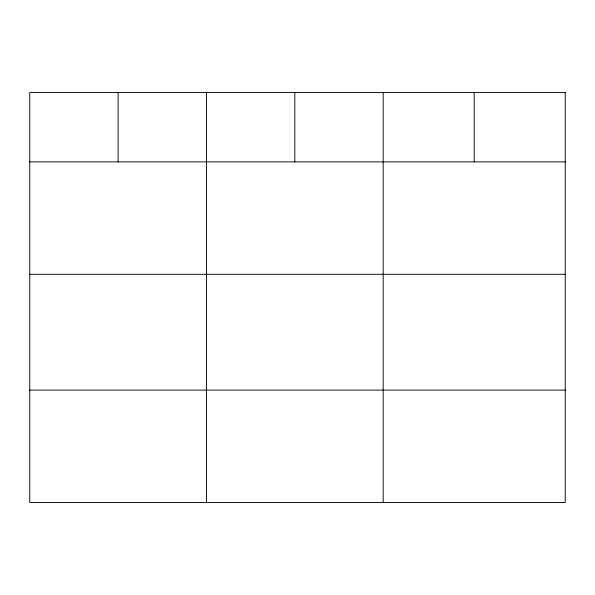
<?xml version="1.0" encoding="UTF-8"?>
<svg xmlns="http://www.w3.org/2000/svg" width="595" height="595" viewBox="0 0 595 595"><rect width="100%" height="100%" fill="white"/><g stroke="black" fill="none" stroke-linecap="round" stroke-linejoin="round"><path stroke-width="0.89" d="M29.75 161.885L565.25 161.885M29.75 274.295L565.25 274.295M29.75 390.104L565.25 390.104M474.215 92.485L474.215 161.885M383.18 92.485L383.18 502.515M294.822 92.485L294.822 161.885M206.465 92.485L206.465 502.515M118.108 92.485L118.108 161.885M565.25 92.485L29.75 92.485L29.75 502.515L565.25 502.515L565.25 92.485"/></g></svg>
